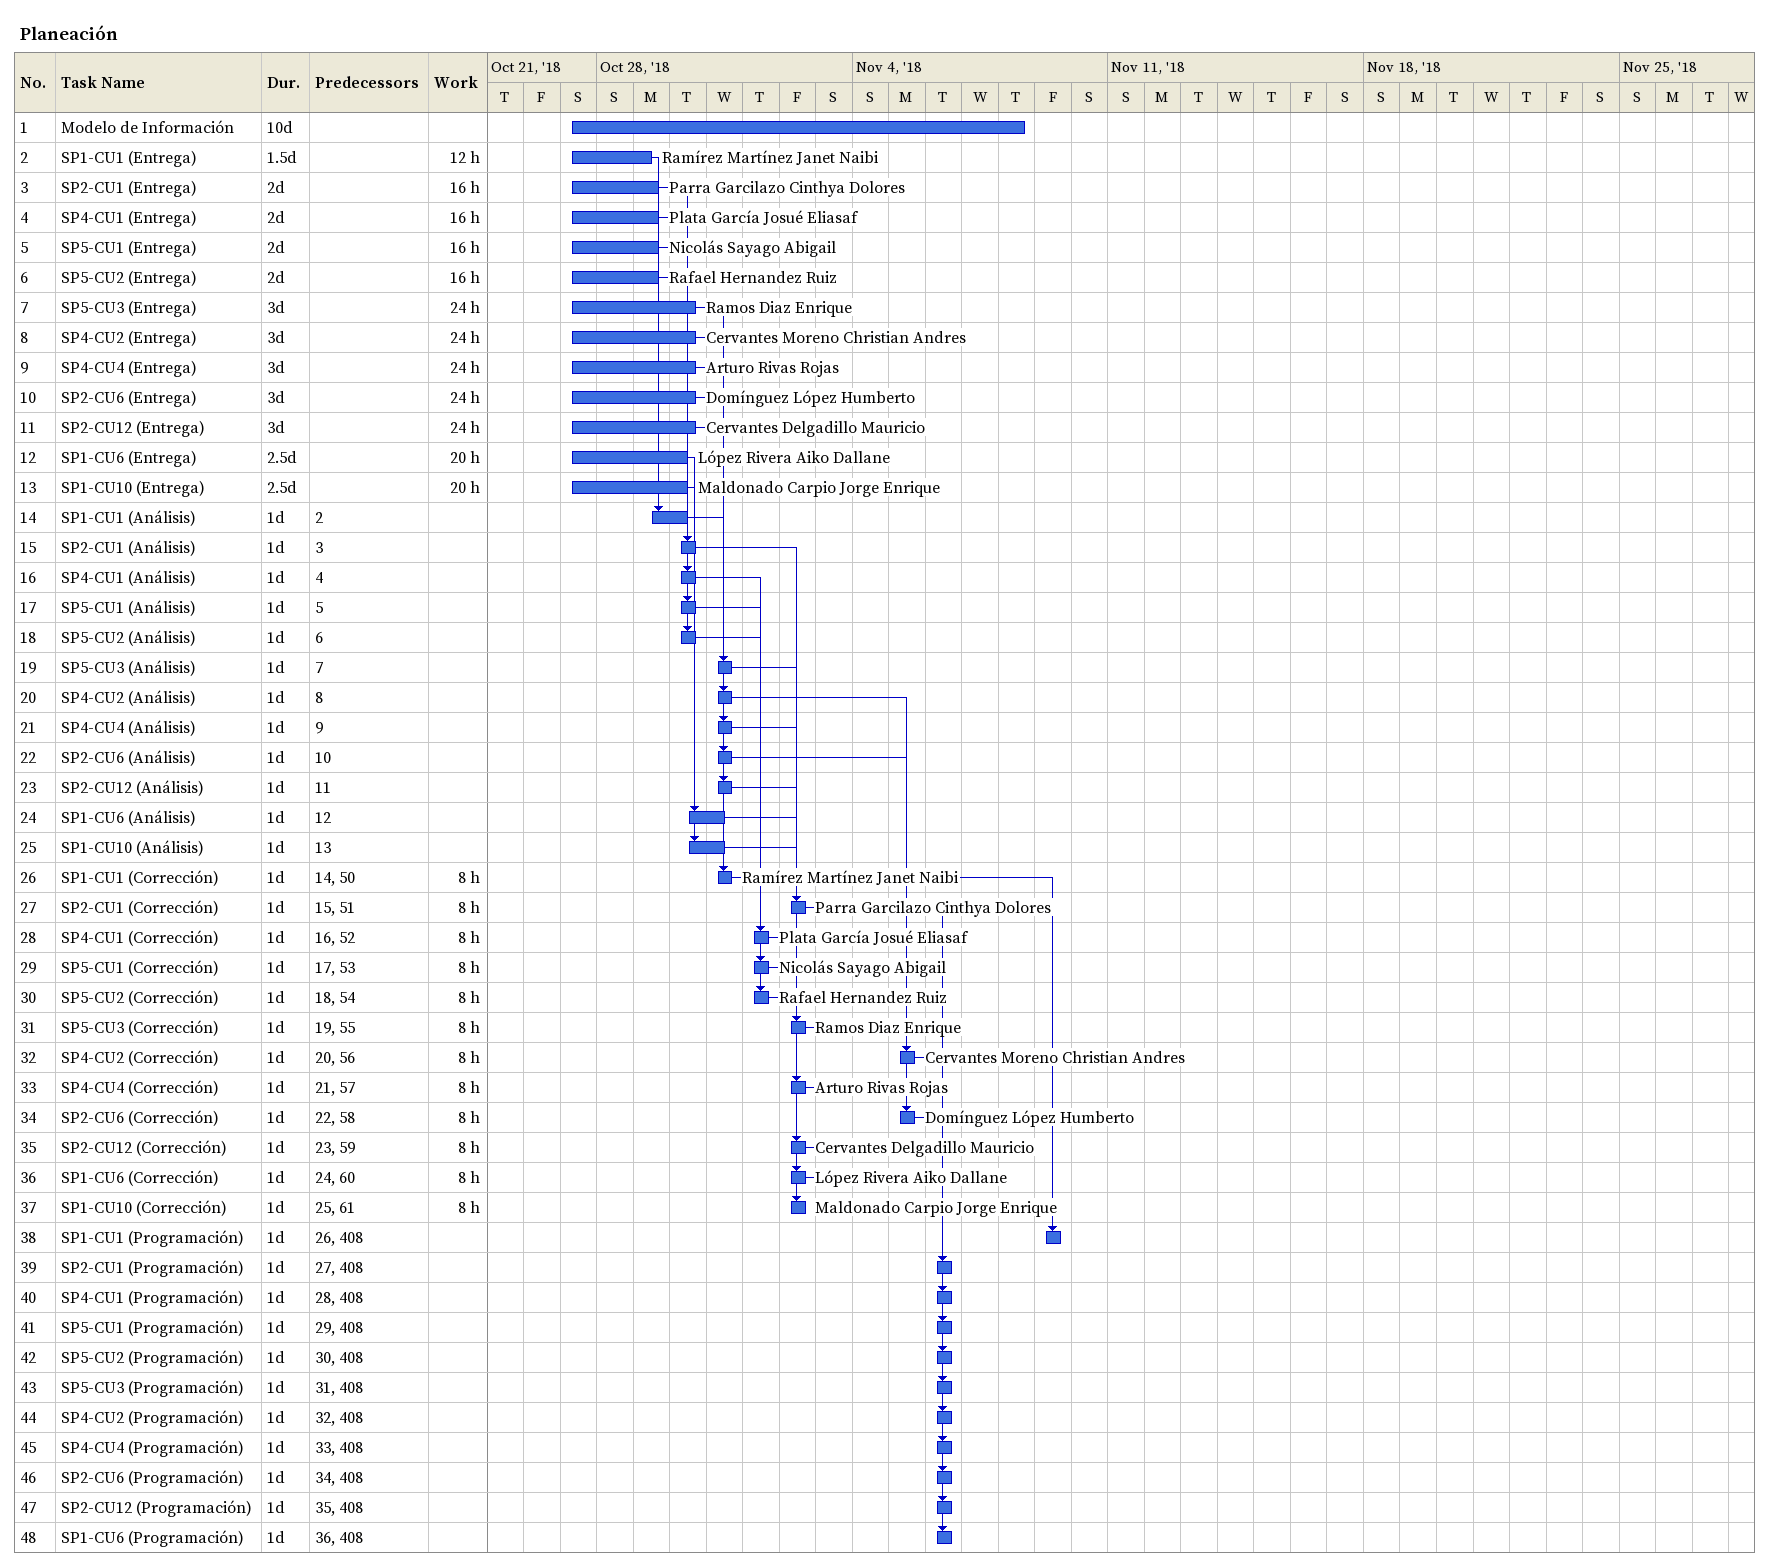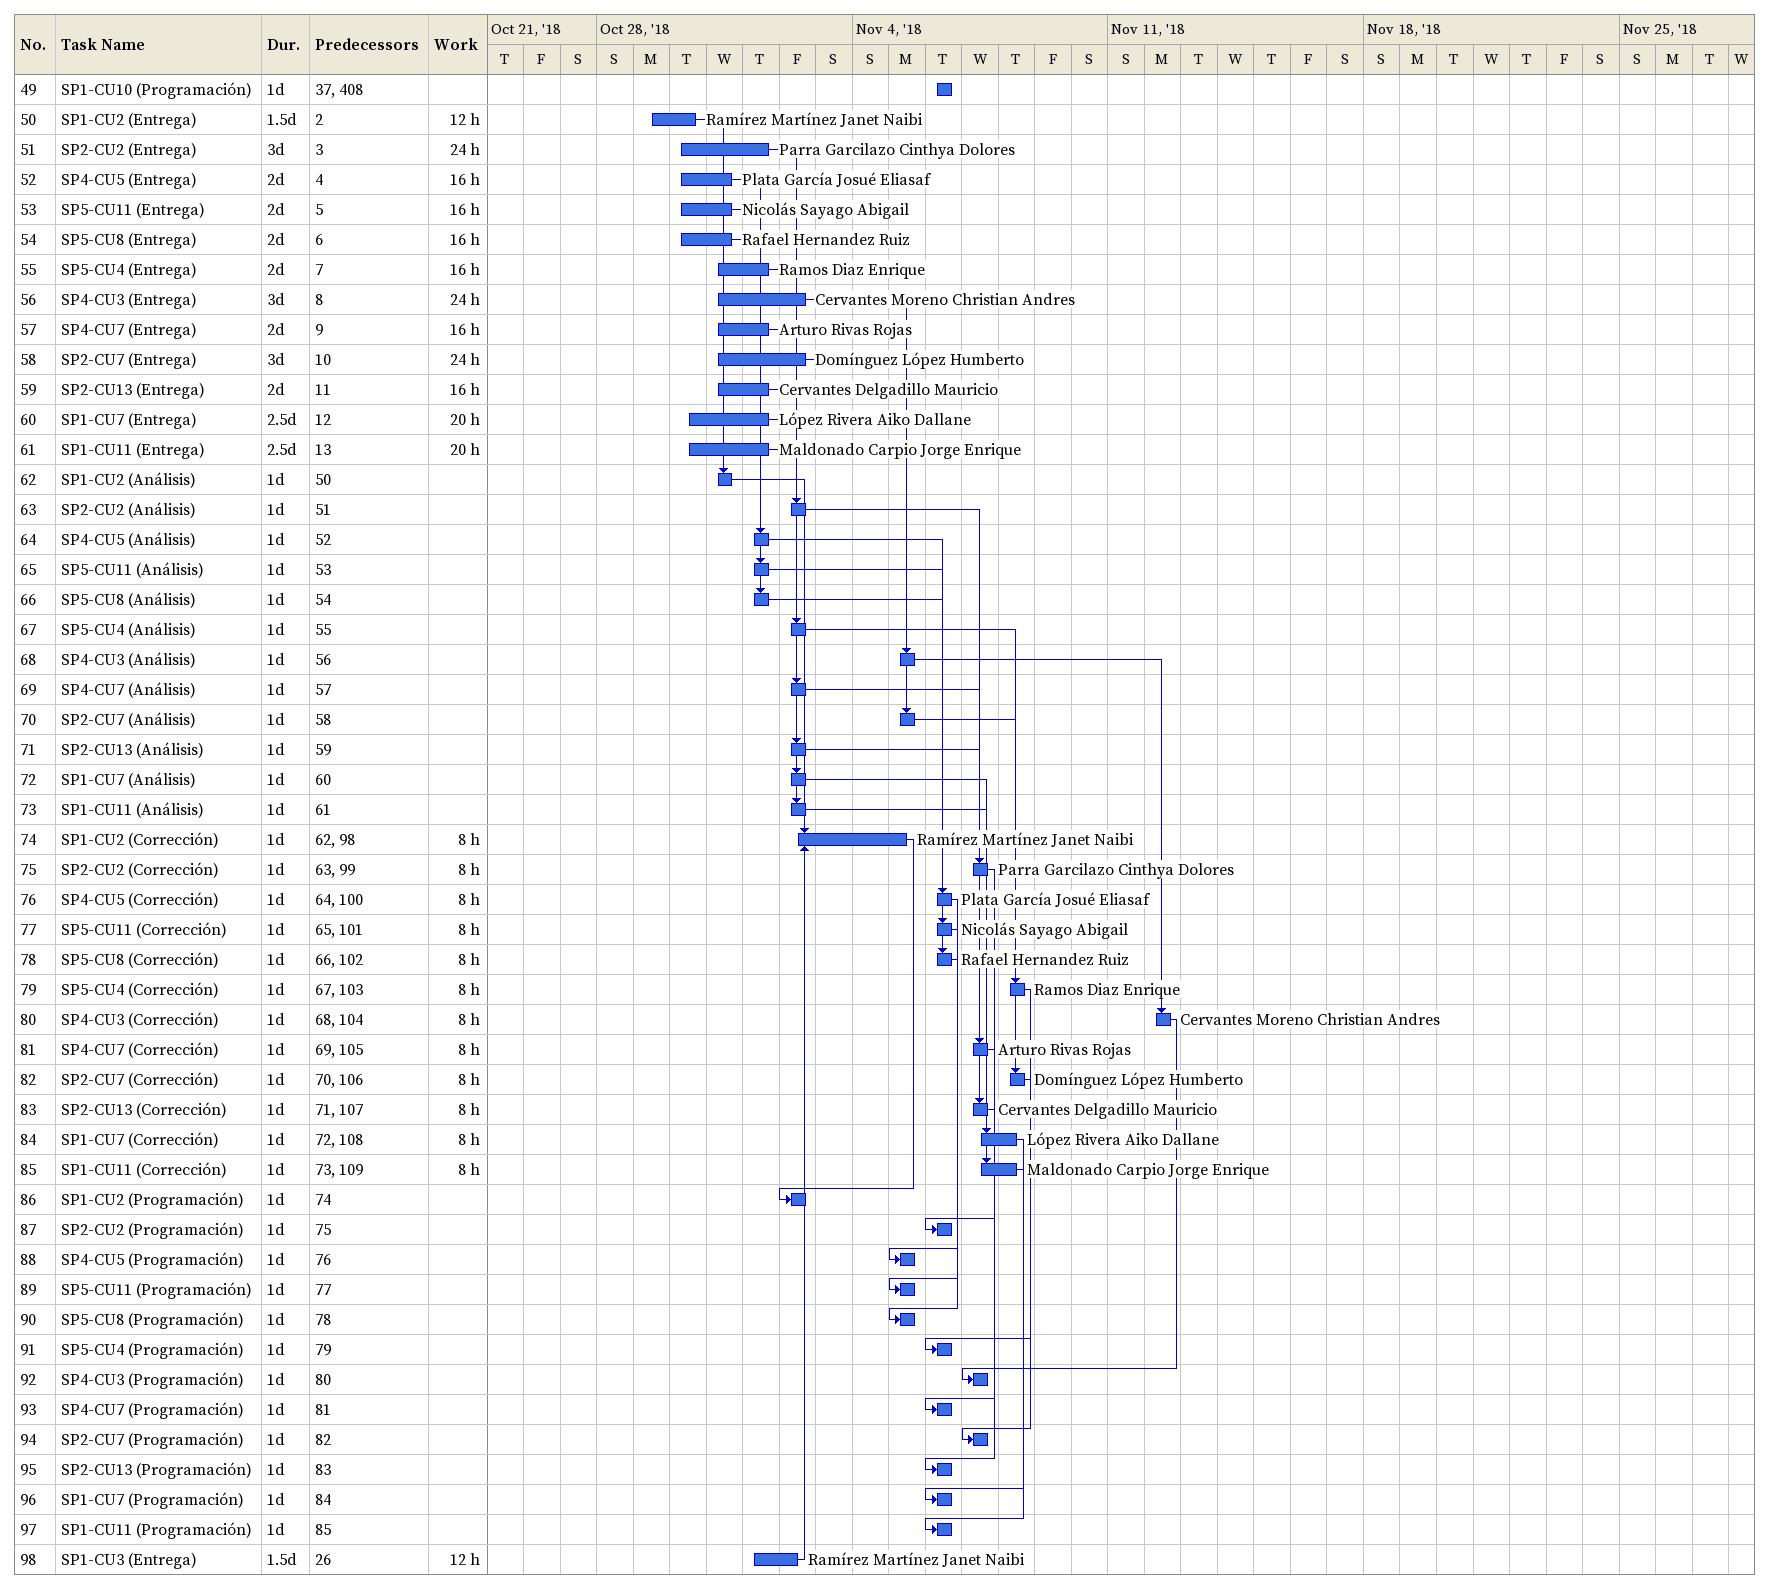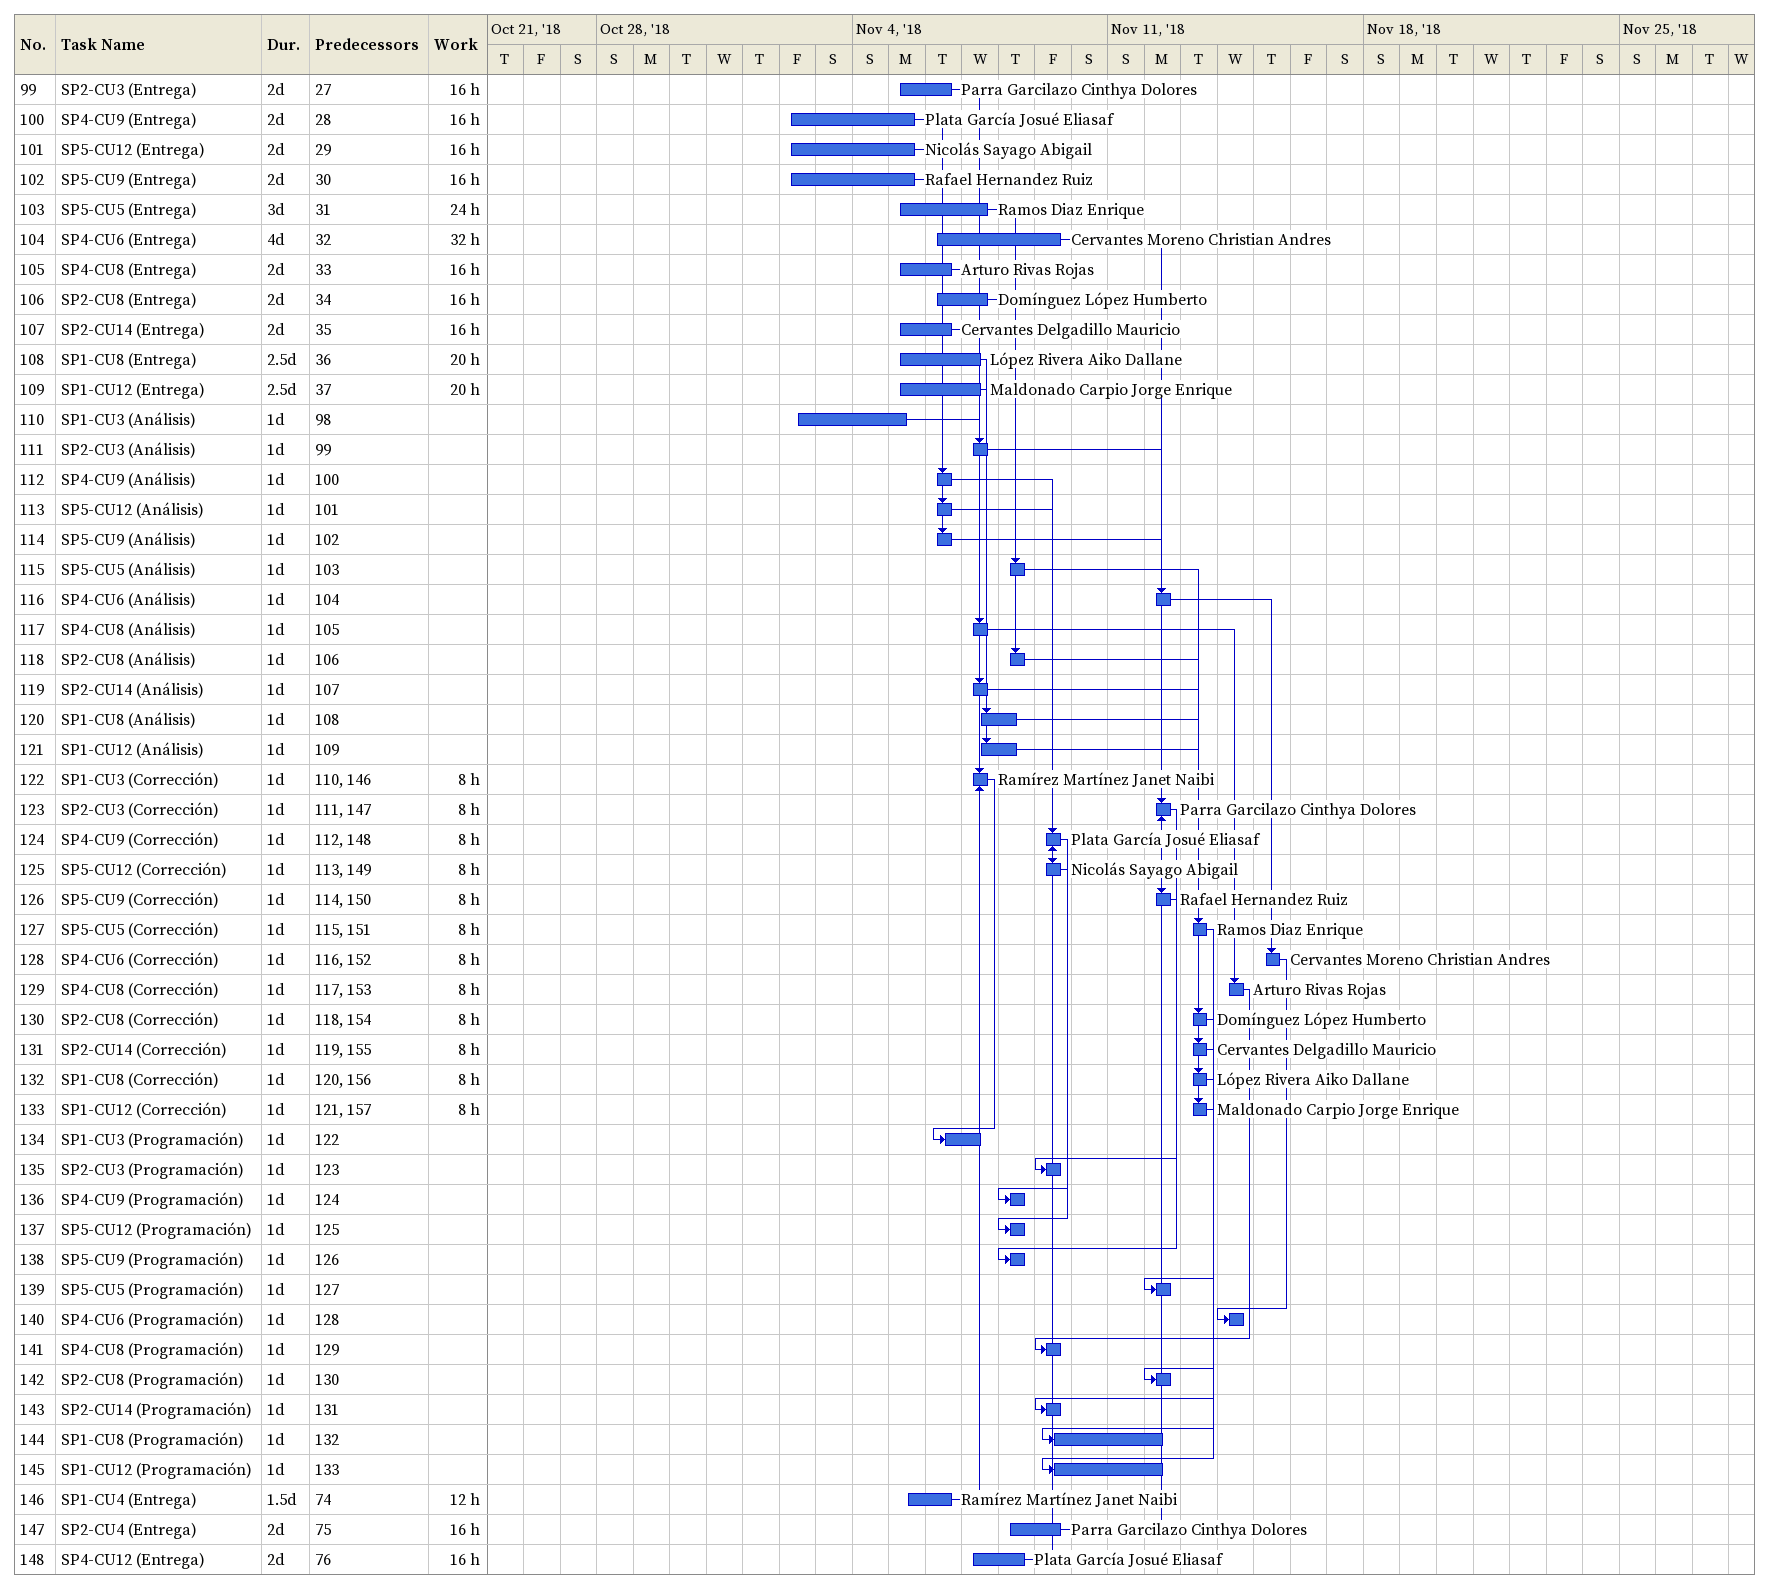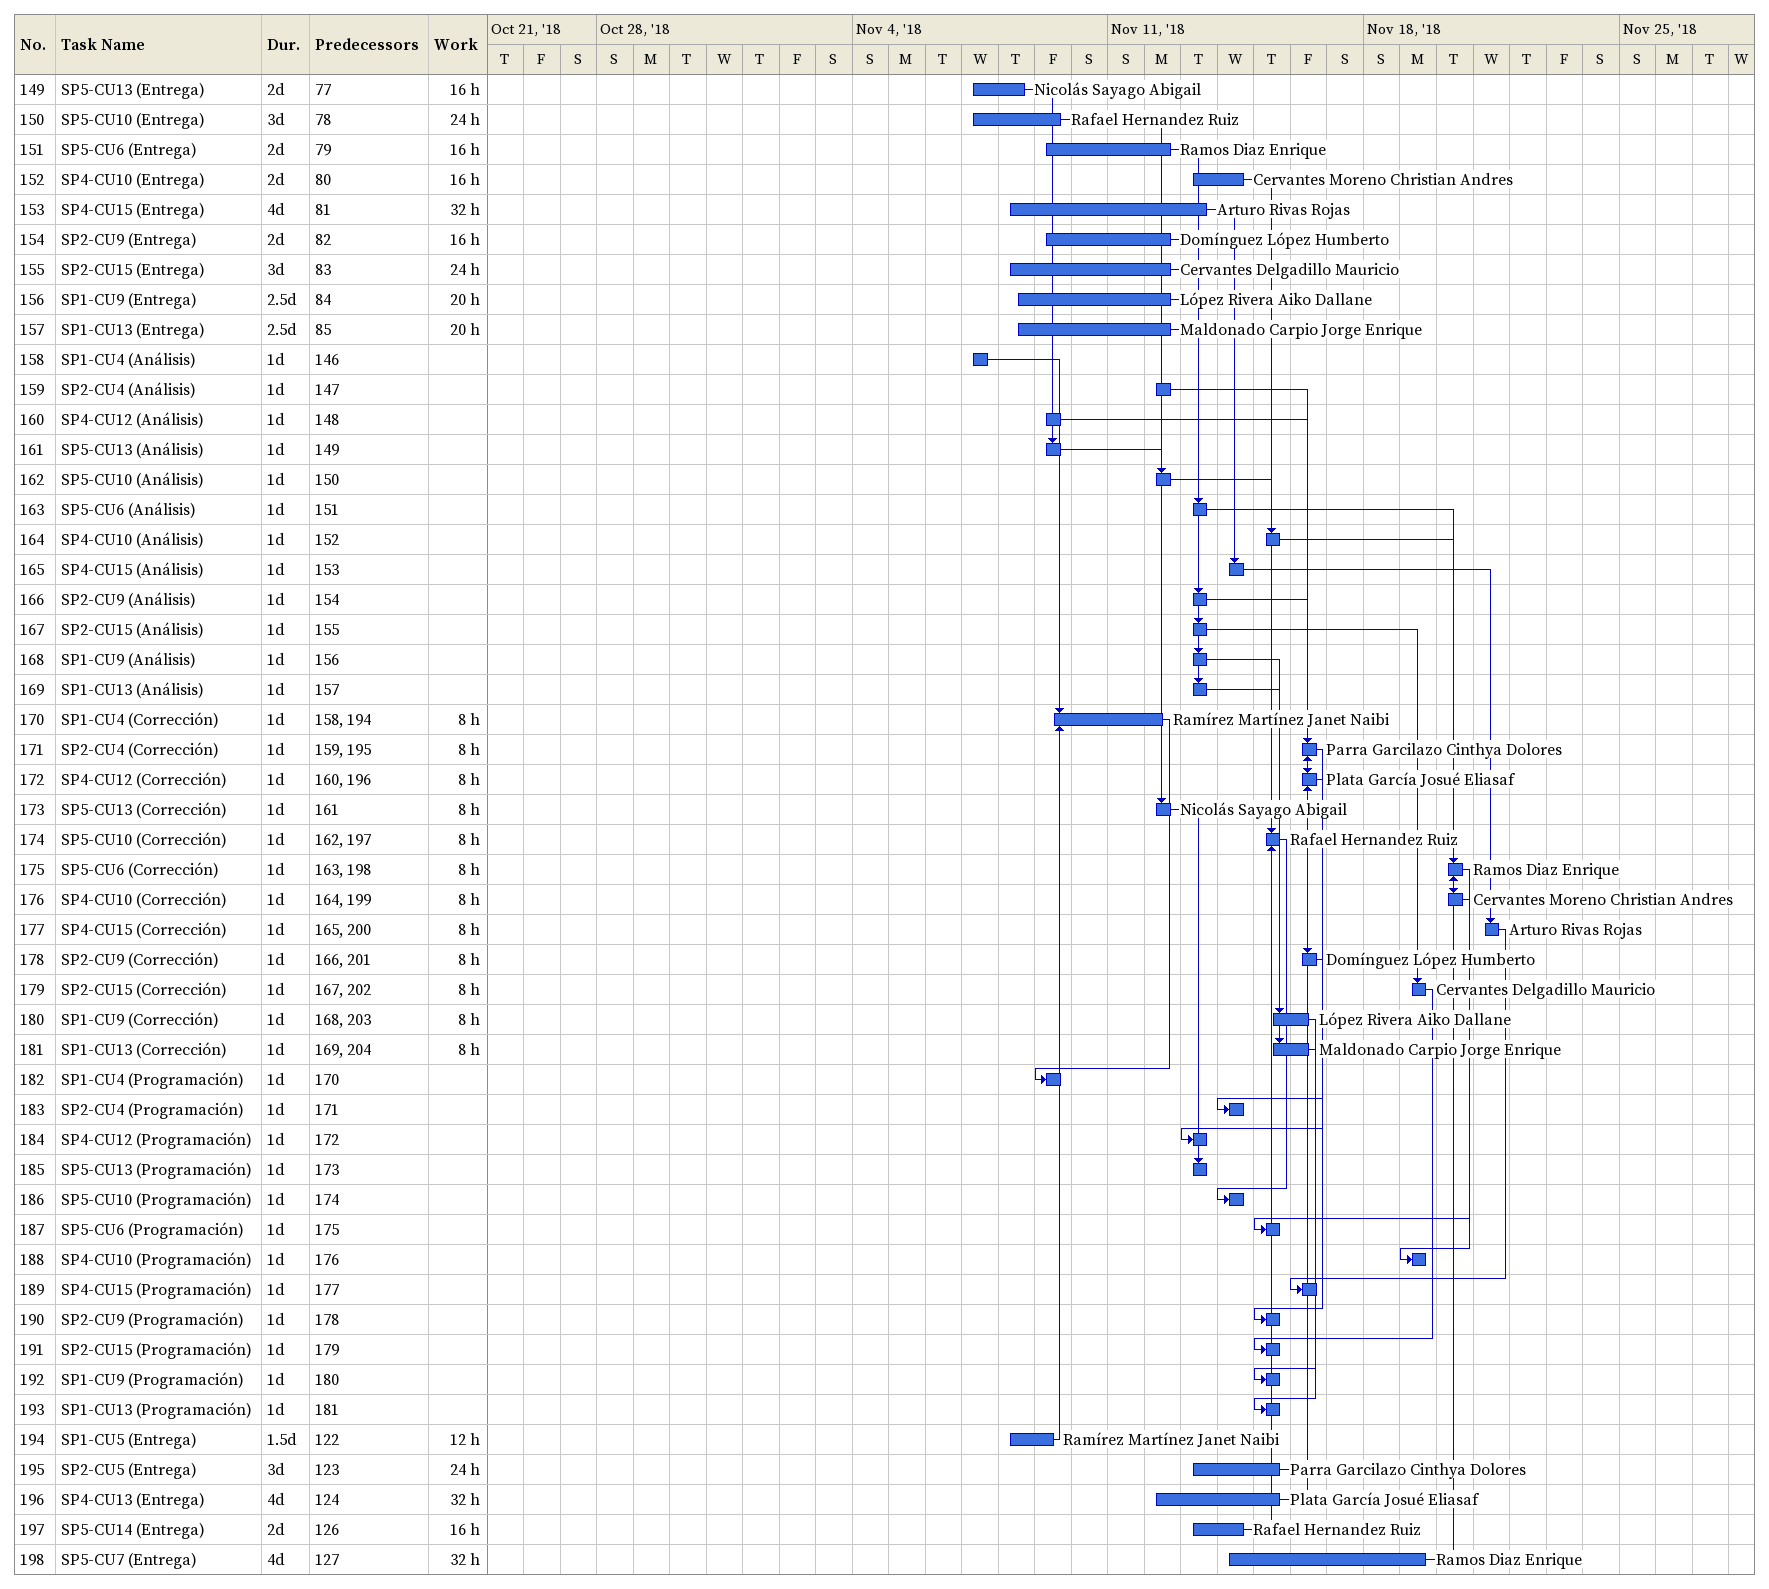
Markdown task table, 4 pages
Planeación

| ID | Task | Duration | Start | Finish | Predecessors | Resources | Work (h) |
|---|---|---|---|---|---|---|---|
| 1 | Modelo de Información | 10d | 2018-10-27 | 2018-11-08 |  |  |  |
| 2 | SP1-CU1 (Entrega) | 1.5d | 2018-10-27 | 2018-10-29 |  | Ramírez Martínez Janet Naibi | 12 |
| 3 | SP2-CU1 (Entrega) | 2d | 2018-10-27 | 2018-10-29 |  | Parra Garcilazo Cinthya Dolores | 16 |
| 4 | SP4-CU1 (Entrega) | 2d | 2018-10-27 | 2018-10-29 |  | Plata García Josué Eliasaf | 16 |
| 5 | SP5-CU1 (Entrega) | 2d | 2018-10-27 | 2018-10-29 |  | Nicolás Sayago Abigail | 16 |
| 6 | SP5-CU2 (Entrega) | 2d | 2018-10-27 | 2018-10-29 |  | Rafael Hernandez Ruiz | 16 |
| 7 | SP5-CU3 (Entrega) | 3d | 2018-10-27 | 2018-10-30 |  | Ramos Diaz Enrique | 24 |
| 8 | SP4-CU2 (Entrega) | 3d | 2018-10-27 | 2018-10-30 |  | Cervantes Moreno Christian Andres | 24 |
| 9 | SP4-CU4 (Entrega) | 3d | 2018-10-27 | 2018-10-30 |  | Arturo Rivas Rojas | 24 |
| 10 | SP2-CU6 (Entrega) | 3d | 2018-10-27 | 2018-10-30 |  | Domínguez López Humberto | 24 |
| 11 | SP2-CU12 (Entrega) | 3d | 2018-10-27 | 2018-10-30 |  | Cervantes Delgadillo Mauricio | 24 |
| 12 | SP1-CU6 (Entrega) | 2.5d | 2018-10-27 | 2018-10-30 |  | López Rivera Aiko Dallane | 20 |
| 13 | SP1-CU10 (Entrega) | 2.5d | 2018-10-27 | 2018-10-30 |  | Maldonado Carpio Jorge Enrique | 20 |
| 14 | SP1-CU1 (Análisis) | 1d | 2018-10-29 | 2018-10-30 | 2 |  |  |
| 15 | SP2-CU1 (Análisis) | 1d | 2018-10-30 | 2018-10-30 | 3 |  |  |
| 16 | SP4-CU1 (Análisis) | 1d | 2018-10-30 | 2018-10-30 | 4 |  |  |
| 17 | SP5-CU1 (Análisis) | 1d | 2018-10-30 | 2018-10-30 | 5 |  |  |
| 18 | SP5-CU2 (Análisis) | 1d | 2018-10-30 | 2018-10-30 | 6 |  |  |
| 19 | SP5-CU3 (Análisis) | 1d | 2018-10-31 | 2018-10-31 | 7 |  |  |
| 20 | SP4-CU2 (Análisis) | 1d | 2018-10-31 | 2018-10-31 | 8 |  |  |
| 21 | SP4-CU4 (Análisis) | 1d | 2018-10-31 | 2018-10-31 | 9 |  |  |
| 22 | SP2-CU6 (Análisis) | 1d | 2018-10-31 | 2018-10-31 | 10 |  |  |
| 23 | SP2-CU12 (Análisis) | 1d | 2018-10-31 | 2018-10-31 | 11 |  |  |
| 24 | SP1-CU6 (Análisis) | 1d | 2018-10-30 | 2018-10-31 | 12 |  |  |
| 25 | SP1-CU10 (Análisis) | 1d | 2018-10-30 | 2018-10-31 | 13 |  |  |
| 26 | SP1-CU1 (Corrección) | 1d | 2018-10-31 | 2018-10-31 | 14, 50 | Ramírez Martínez Janet Naibi | 8 |
| 27 | SP2-CU1 (Corrección) | 1d | 2018-11-02 | 2018-11-02 | 15, 51 | Parra Garcilazo Cinthya Dolores | 8 |
| 28 | SP4-CU1 (Corrección) | 1d | 2018-11-01 | 2018-11-01 | 16, 52 | Plata García Josué Eliasaf | 8 |
| 29 | SP5-CU1 (Corrección) | 1d | 2018-11-01 | 2018-11-01 | 17, 53 | Nicolás Sayago Abigail | 8 |
| 30 | SP5-CU2 (Corrección) | 1d | 2018-11-01 | 2018-11-01 | 18, 54 | Rafael Hernandez Ruiz | 8 |
| 31 | SP5-CU3 (Corrección) | 1d | 2018-11-02 | 2018-11-02 | 19, 55 | Ramos Diaz Enrique | 8 |
| 32 | SP4-CU2 (Corrección) | 1d | 2018-11-05 | 2018-11-05 | 20, 56 | Cervantes Moreno Christian Andres | 8 |
| 33 | SP4-CU4 (Corrección) | 1d | 2018-11-02 | 2018-11-02 | 21, 57 | Arturo Rivas Rojas | 8 |
| 34 | SP2-CU6 (Corrección) | 1d | 2018-11-05 | 2018-11-05 | 22, 58 | Domínguez López Humberto | 8 |
| 35 | SP2-CU12 (Corrección) | 1d | 2018-11-02 | 2018-11-02 | 23, 59 | Cervantes Delgadillo Mauricio | 8 |
| 36 | SP1-CU6 (Corrección) | 1d | 2018-11-02 | 2018-11-02 | 24, 60 | López Rivera Aiko Dallane | 8 |
| 37 | SP1-CU10 (Corrección) | 1d | 2018-11-02 | 2018-11-02 | 25, 61 | Maldonado Carpio Jorge Enrique | 8 |
| 38 | SP1-CU1 (Programación) | 1d | 2018-11-09 | 2018-11-09 | 26, 408 |  |  |
| 39 | SP2-CU1 (Programación) | 1d | 2018-11-06 | 2018-11-06 | 27, 408 |  |  |
| 40 | SP4-CU1 (Programación) | 1d | 2018-11-06 | 2018-11-06 | 28, 408 |  |  |
| 41 | SP5-CU1 (Programación) | 1d | 2018-11-06 | 2018-11-06 | 29, 408 |  |  |
| 42 | SP5-CU2 (Programación) | 1d | 2018-11-06 | 2018-11-06 | 30, 408 |  |  |
| 43 | SP5-CU3 (Programación) | 1d | 2018-11-06 | 2018-11-06 | 31, 408 |  |  |
| 44 | SP4-CU2 (Programación) | 1d | 2018-11-06 | 2018-11-06 | 32, 408 |  |  |
| 45 | SP4-CU4 (Programación) | 1d | 2018-11-06 | 2018-11-06 | 33, 408 |  |  |
| 46 | SP2-CU6 (Programación) | 1d | 2018-11-06 | 2018-11-06 | 34, 408 |  |  |
| 47 | SP2-CU12 (Programación) | 1d | 2018-11-06 | 2018-11-06 | 35, 408 |  |  |
| 48 | SP1-CU6 (Programación) | 1d | 2018-11-06 | 2018-11-06 | 36, 408 |  |  |
| 49 | SP1-CU10 (Programación) | 1d | 2018-11-06 | 2018-11-06 | 37, 408 |  |  |
| 50 | SP1-CU2 (Entrega) | 1.5d | 2018-10-29 | 2018-10-30 | 2 | Ramírez Martínez Janet Naibi | 12 |
| 51 | SP2-CU2 (Entrega) | 3d | 2018-10-30 | 2018-11-01 | 3 | Parra Garcilazo Cinthya Dolores | 24 |
| 52 | SP4-CU5 (Entrega) | 2d | 2018-10-30 | 2018-10-31 | 4 | Plata García Josué Eliasaf | 16 |
| 53 | SP5-CU11 (Entrega) | 2d | 2018-10-30 | 2018-10-31 | 5 | Nicolás Sayago Abigail | 16 |
| 54 | SP5-CU8 (Entrega) | 2d | 2018-10-30 | 2018-10-31 | 6 | Rafael Hernandez Ruiz | 16 |
| 55 | SP5-CU4 (Entrega) | 2d | 2018-10-31 | 2018-11-01 | 7 | Ramos Diaz Enrique | 16 |
| 56 | SP4-CU3 (Entrega) | 3d | 2018-10-31 | 2018-11-02 | 8 | Cervantes Moreno Christian Andres | 24 |
| 57 | SP4-CU7 (Entrega) | 2d | 2018-10-31 | 2018-11-01 | 9 | Arturo Rivas Rojas | 16 |
| 58 | SP2-CU7 (Entrega) | 3d | 2018-10-31 | 2018-11-02 | 10 | Domínguez López Humberto | 24 |
| 59 | SP2-CU13 (Entrega) | 2d | 2018-10-31 | 2018-11-01 | 11 | Cervantes Delgadillo Mauricio | 16 |
| 60 | SP1-CU7 (Entrega) | 2.5d | 2018-10-30 | 2018-11-01 | 12 | López Rivera Aiko Dallane | 20 |
| 61 | SP1-CU11 (Entrega) | 2.5d | 2018-10-30 | 2018-11-01 | 13 | Maldonado Carpio Jorge Enrique | 20 |
| 62 | SP1-CU2 (Análisis) | 1d | 2018-10-31 | 2018-10-31 | 50 |  |  |
| 63 | SP2-CU2 (Análisis) | 1d | 2018-11-02 | 2018-11-02 | 51 |  |  |
| 64 | SP4-CU5 (Análisis) | 1d | 2018-11-01 | 2018-11-01 | 52 |  |  |
| 65 | SP5-CU11 (Análisis) | 1d | 2018-11-01 | 2018-11-01 | 53 |  |  |
| 66 | SP5-CU8 (Análisis) | 1d | 2018-11-01 | 2018-11-01 | 54 |  |  |
| 67 | SP5-CU4 (Análisis) | 1d | 2018-11-02 | 2018-11-02 | 55 |  |  |
| 68 | SP4-CU3 (Análisis) | 1d | 2018-11-05 | 2018-11-05 | 56 |  |  |
| 69 | SP4-CU7 (Análisis) | 1d | 2018-11-02 | 2018-11-02 | 57 |  |  |
| 70 | SP2-CU7 (Análisis) | 1d | 2018-11-05 | 2018-11-05 | 58 |  |  |
| 71 | SP2-CU13 (Análisis) | 1d | 2018-11-02 | 2018-11-02 | 59 |  |  |
| 72 | SP1-CU7 (Análisis) | 1d | 2018-11-02 | 2018-11-02 | 60 |  |  |
| 73 | SP1-CU11 (Análisis) | 1d | 2018-11-02 | 2018-11-02 | 61 |  |  |
| 74 | SP1-CU2 (Corrección) | 1d | 2018-11-02 | 2018-11-05 | 62, 98 | Ramírez Martínez Janet Naibi | 8 |
| 75 | SP2-CU2 (Corrección) | 1d | 2018-11-07 | 2018-11-07 | 63, 99 | Parra Garcilazo Cinthya Dolores | 8 |
| 76 | SP4-CU5 (Corrección) | 1d | 2018-11-06 | 2018-11-06 | 64, 100 | Plata García Josué Eliasaf | 8 |
| 77 | SP5-CU11 (Corrección) | 1d | 2018-11-06 | 2018-11-06 | 65, 101 | Nicolás Sayago Abigail | 8 |
| 78 | SP5-CU8 (Corrección) | 1d | 2018-11-06 | 2018-11-06 | 66, 102 | Rafael Hernandez Ruiz | 8 |
| 79 | SP5-CU4 (Corrección) | 1d | 2018-11-08 | 2018-11-08 | 67, 103 | Ramos Diaz Enrique | 8 |
| 80 | SP4-CU3 (Corrección) | 1d | 2018-11-12 | 2018-11-12 | 68, 104 | Cervantes Moreno Christian Andres | 8 |
| 81 | SP4-CU7 (Corrección) | 1d | 2018-11-07 | 2018-11-07 | 69, 105 | Arturo Rivas Rojas | 8 |
| 82 | SP2-CU7 (Corrección) | 1d | 2018-11-08 | 2018-11-08 | 70, 106 | Domínguez López Humberto | 8 |
| 83 | SP2-CU13 (Corrección) | 1d | 2018-11-07 | 2018-11-07 | 71, 107 | Cervantes Delgadillo Mauricio | 8 |
| 84 | SP1-CU7 (Corrección) | 1d | 2018-11-07 | 2018-11-08 | 72, 108 | López Rivera Aiko Dallane | 8 |
| 85 | SP1-CU11 (Corrección) | 1d | 2018-11-07 | 2018-11-08 | 73, 109 | Maldonado Carpio Jorge Enrique | 8 |
| 86 | SP1-CU2 (Programación) | 1d | 2018-11-02 | 2018-11-02 | 74 |  |  |
| 87 | SP2-CU2 (Programación) | 1d | 2018-11-06 | 2018-11-06 | 75 |  |  |
| 88 | SP4-CU5 (Programación) | 1d | 2018-11-05 | 2018-11-05 | 76 |  |  |
| 89 | SP5-CU11 (Programación) | 1d | 2018-11-05 | 2018-11-05 | 77 |  |  |
| 90 | SP5-CU8 (Programación) | 1d | 2018-11-05 | 2018-11-05 | 78 |  |  |
| 91 | SP5-CU4 (Programación) | 1d | 2018-11-06 | 2018-11-06 | 79 |  |  |
| 92 | SP4-CU3 (Programación) | 1d | 2018-11-07 | 2018-11-07 | 80 |  |  |
| 93 | SP4-CU7 (Programación) | 1d | 2018-11-06 | 2018-11-06 | 81 |  |  |
| 94 | SP2-CU7 (Programación) | 1d | 2018-11-07 | 2018-11-07 | 82 |  |  |
| 95 | SP2-CU13 (Programación) | 1d | 2018-11-06 | 2018-11-06 | 83 |  |  |
| 96 | SP1-CU7 (Programación) | 1d | 2018-11-06 | 2018-11-06 | 84 |  |  |
| 97 | SP1-CU11 (Programación) | 1d | 2018-11-06 | 2018-11-06 | 85 |  |  |
| 98 | SP1-CU3 (Entrega) | 1.5d | 2018-11-01 | 2018-11-02 | 26 | Ramírez Martínez Janet Naibi | 12 |
| 99 | SP2-CU3 (Entrega) | 2d | 2018-11-05 | 2018-11-06 | 27 | Parra Garcilazo Cinthya Dolores | 16 |
| 100 | SP4-CU9 (Entrega) | 2d | 2018-11-02 | 2018-11-05 | 28 | Plata García Josué Eliasaf | 16 |
| 101 | SP5-CU12 (Entrega) | 2d | 2018-11-02 | 2018-11-05 | 29 | Nicolás Sayago Abigail | 16 |
| 102 | SP5-CU9 (Entrega) | 2d | 2018-11-02 | 2018-11-05 | 30 | Rafael Hernandez Ruiz | 16 |
| 103 | SP5-CU5 (Entrega) | 3d | 2018-11-05 | 2018-11-07 | 31 | Ramos Diaz Enrique | 24 |
| 104 | SP4-CU6 (Entrega) | 4d | 2018-11-06 | 2018-11-09 | 32 | Cervantes Moreno Christian Andres | 32 |
| 105 | SP4-CU8 (Entrega) | 2d | 2018-11-05 | 2018-11-06 | 33 | Arturo Rivas Rojas | 16 |
| 106 | SP2-CU8 (Entrega) | 2d | 2018-11-06 | 2018-11-07 | 34 | Domínguez López Humberto | 16 |
| 107 | SP2-CU14 (Entrega) | 2d | 2018-11-05 | 2018-11-06 | 35 | Cervantes Delgadillo Mauricio | 16 |
| 108 | SP1-CU8 (Entrega) | 2.5d | 2018-11-05 | 2018-11-07 | 36 | López Rivera Aiko Dallane | 20 |
| 109 | SP1-CU12 (Entrega) | 2.5d | 2018-11-05 | 2018-11-07 | 37 | Maldonado Carpio Jorge Enrique | 20 |
| 110 | SP1-CU3 (Análisis) | 1d | 2018-11-02 | 2018-11-05 | 98 |  |  |
| 111 | SP2-CU3 (Análisis) | 1d | 2018-11-07 | 2018-11-07 | 99 |  |  |
| 112 | SP4-CU9 (Análisis) | 1d | 2018-11-06 | 2018-11-06 | 100 |  |  |
| 113 | SP5-CU12 (Análisis) | 1d | 2018-11-06 | 2018-11-06 | 101 |  |  |
| 114 | SP5-CU9 (Análisis) | 1d | 2018-11-06 | 2018-11-06 | 102 |  |  |
| 115 | SP5-CU5 (Análisis) | 1d | 2018-11-08 | 2018-11-08 | 103 |  |  |
| 116 | SP4-CU6 (Análisis) | 1d | 2018-11-12 | 2018-11-12 | 104 |  |  |
| 117 | SP4-CU8 (Análisis) | 1d | 2018-11-07 | 2018-11-07 | 105 |  |  |
| 118 | SP2-CU8 (Análisis) | 1d | 2018-11-08 | 2018-11-08 | 106 |  |  |
| 119 | SP2-CU14 (Análisis) | 1d | 2018-11-07 | 2018-11-07 | 107 |  |  |
| 120 | SP1-CU8 (Análisis) | 1d | 2018-11-07 | 2018-11-08 | 108 |  |  |
| 121 | SP1-CU12 (Análisis) | 1d | 2018-11-07 | 2018-11-08 | 109 |  |  |
| 122 | SP1-CU3 (Corrección) | 1d | 2018-11-07 | 2018-11-07 | 110, 146 | Ramírez Martínez Janet Naibi | 8 |
| 123 | SP2-CU3 (Corrección) | 1d | 2018-11-12 | 2018-11-12 | 111, 147 | Parra Garcilazo Cinthya Dolores | 8 |
| 124 | SP4-CU9 (Corrección) | 1d | 2018-11-09 | 2018-11-09 | 112, 148 | Plata García Josué Eliasaf | 8 |
| 125 | SP5-CU12 (Corrección) | 1d | 2018-11-09 | 2018-11-09 | 113, 149 | Nicolás Sayago Abigail | 8 |
| 126 | SP5-CU9 (Corrección) | 1d | 2018-11-12 | 2018-11-12 | 114, 150 | Rafael Hernandez Ruiz | 8 |
| 127 | SP5-CU5 (Corrección) | 1d | 2018-11-13 | 2018-11-13 | 115, 151 | Ramos Diaz Enrique | 8 |
| 128 | SP4-CU6 (Corrección) | 1d | 2018-11-15 | 2018-11-15 | 116, 152 | Cervantes Moreno Christian Andres | 8 |
| 129 | SP4-CU8 (Corrección) | 1d | 2018-11-14 | 2018-11-14 | 117, 153 | Arturo Rivas Rojas | 8 |
| 130 | SP2-CU8 (Corrección) | 1d | 2018-11-13 | 2018-11-13 | 118, 154 | Domínguez López Humberto | 8 |
| 131 | SP2-CU14 (Corrección) | 1d | 2018-11-13 | 2018-11-13 | 119, 155 | Cervantes Delgadillo Mauricio | 8 |
| 132 | SP1-CU8 (Corrección) | 1d | 2018-11-13 | 2018-11-13 | 120, 156 | López Rivera Aiko Dallane | 8 |
| 133 | SP1-CU12 (Corrección) | 1d | 2018-11-13 | 2018-11-13 | 121, 157 | Maldonado Carpio Jorge Enrique | 8 |
| 134 | SP1-CU3 (Programación) | 1d | 2018-11-06 | 2018-11-07 | 122 |  |  |
| 135 | SP2-CU3 (Programación) | 1d | 2018-11-09 | 2018-11-09 | 123 |  |  |
| 136 | SP4-CU9 (Programación) | 1d | 2018-11-08 | 2018-11-08 | 124 |  |  |
| 137 | SP5-CU12 (Programación) | 1d | 2018-11-08 | 2018-11-08 | 125 |  |  |
| 138 | SP5-CU9 (Programación) | 1d | 2018-11-08 | 2018-11-08 | 126 |  |  |
| 139 | SP5-CU5 (Programación) | 1d | 2018-11-12 | 2018-11-12 | 127 |  |  |
| 140 | SP4-CU6 (Programación) | 1d | 2018-11-14 | 2018-11-14 | 128 |  |  |
| 141 | SP4-CU8 (Programación) | 1d | 2018-11-09 | 2018-11-09 | 129 |  |  |
| 142 | SP2-CU8 (Programación) | 1d | 2018-11-12 | 2018-11-12 | 130 |  |  |
| 143 | SP2-CU14 (Programación) | 1d | 2018-11-09 | 2018-11-09 | 131 |  |  |
| 144 | SP1-CU8 (Programación) | 1d | 2018-11-09 | 2018-11-12 | 132 |  |  |
| 145 | SP1-CU12 (Programación) | 1d | 2018-11-09 | 2018-11-12 | 133 |  |  |
| 146 | SP1-CU4 (Entrega) | 1.5d | 2018-11-05 | 2018-11-06 | 74 | Ramírez Martínez Janet Naibi | 12 |
| 147 | SP2-CU4 (Entrega) | 2d | 2018-11-08 | 2018-11-09 | 75 | Parra Garcilazo Cinthya Dolores | 16 |
| 148 | SP4-CU12 (Entrega) | 2d | 2018-11-07 | 2018-11-08 | 76 | Plata García Josué Eliasaf | 16 |
| 149 | SP5-CU13 (Entrega) | 2d | 2018-11-07 | 2018-11-08 | 77 | Nicolás Sayago Abigail | 16 |
| 150 | SP5-CU10 (Entrega) | 3d | 2018-11-07 | 2018-11-09 | 78 | Rafael Hernandez Ruiz | 24 |
| 151 | SP5-CU6 (Entrega) | 2d | 2018-11-09 | 2018-11-12 | 79 | Ramos Diaz Enrique | 16 |
| 152 | SP4-CU10 (Entrega) | 2d | 2018-11-13 | 2018-11-14 | 80 | Cervantes Moreno Christian Andres | 16 |
| 153 | SP4-CU15 (Entrega) | 4d | 2018-11-08 | 2018-11-13 | 81 | Arturo Rivas Rojas | 32 |
| 154 | SP2-CU9 (Entrega) | 2d | 2018-11-09 | 2018-11-12 | 82 | Domínguez López Humberto | 16 |
| 155 | SP2-CU15 (Entrega) | 3d | 2018-11-08 | 2018-11-12 | 83 | Cervantes Delgadillo Mauricio | 24 |
| 156 | SP1-CU9 (Entrega) | 2.5d | 2018-11-08 | 2018-11-12 | 84 | López Rivera Aiko Dallane | 20 |
| 157 | SP1-CU13 (Entrega) | 2.5d | 2018-11-08 | 2018-11-12 | 85 | Maldonado Carpio Jorge Enrique | 20 |
| 158 | SP1-CU4 (Análisis) | 1d | 2018-11-07 | 2018-11-07 | 146 |  |  |
| 159 | SP2-CU4 (Análisis) | 1d | 2018-11-12 | 2018-11-12 | 147 |  |  |
| 160 | SP4-CU12 (Análisis) | 1d | 2018-11-09 | 2018-11-09 | 148 |  |  |
| 161 | SP5-CU13 (Análisis) | 1d | 2018-11-09 | 2018-11-09 | 149 |  |  |
| 162 | SP5-CU10 (Análisis) | 1d | 2018-11-12 | 2018-11-12 | 150 |  |  |
| 163 | SP5-CU6 (Análisis) | 1d | 2018-11-13 | 2018-11-13 | 151 |  |  |
| 164 | SP4-CU10 (Análisis) | 1d | 2018-11-15 | 2018-11-15 | 152 |  |  |
| 165 | SP4-CU15 (Análisis) | 1d | 2018-11-14 | 2018-11-14 | 153 |  |  |
| 166 | SP2-CU9 (Análisis) | 1d | 2018-11-13 | 2018-11-13 | 154 |  |  |
| 167 | SP2-CU15 (Análisis) | 1d | 2018-11-13 | 2018-11-13 | 155 |  |  |
| 168 | SP1-CU9 (Análisis) | 1d | 2018-11-13 | 2018-11-13 | 156 |  |  |
| 169 | SP1-CU13 (Análisis) | 1d | 2018-11-13 | 2018-11-13 | 157 |  |  |
| 170 | SP1-CU4 (Corrección) | 1d | 2018-11-09 | 2018-11-12 | 158, 194 | Ramírez Martínez Janet Naibi | 8 |
| 171 | SP2-CU4 (Corrección) | 1d | 2018-11-16 | 2018-11-16 | 159, 195 | Parra Garcilazo Cinthya Dolores | 8 |
| 172 | SP4-CU12 (Corrección) | 1d | 2018-11-16 | 2018-11-16 | 160, 196 | Plata García Josué Eliasaf | 8 |
| 173 | SP5-CU13 (Corrección) | 1d | 2018-11-12 | 2018-11-12 | 161 | Nicolás Sayago Abigail | 8 |
| 174 | SP5-CU10 (Corrección) | 1d | 2018-11-15 | 2018-11-15 | 162, 197 | Rafael Hernandez Ruiz | 8 |
| 175 | SP5-CU6 (Corrección) | 1d | 2018-11-20 | 2018-11-20 | 163, 198 | Ramos Diaz Enrique | 8 |
| 176 | SP4-CU10 (Corrección) | 1d | 2018-11-20 | 2018-11-20 | 164, 199 | Cervantes Moreno Christian Andres | 8 |
| 177 | SP4-CU15 (Corrección) | 1d | 2018-11-21 | 2018-11-21 | 165, 200 | Arturo Rivas Rojas | 8 |
| 178 | SP2-CU9 (Corrección) | 1d | 2018-11-16 | 2018-11-16 | 166, 201 | Domínguez López Humberto | 8 |
| 179 | SP2-CU15 (Corrección) | 1d | 2018-11-19 | 2018-11-19 | 167, 202 | Cervantes Delgadillo Mauricio | 8 |
| 180 | SP1-CU9 (Corrección) | 1d | 2018-11-15 | 2018-11-16 | 168, 203 | López Rivera Aiko Dallane | 8 |
| 181 | SP1-CU13 (Corrección) | 1d | 2018-11-15 | 2018-11-16 | 169, 204 | Maldonado Carpio Jorge Enrique | 8 |
| 182 | SP1-CU4 (Programación) | 1d | 2018-11-09 | 2018-11-09 | 170 |  |  |
| 183 | SP2-CU4 (Programación) | 1d | 2018-11-14 | 2018-11-14 | 171 |  |  |
| 184 | SP4-CU12 (Programación) | 1d | 2018-11-13 | 2018-11-13 | 172 |  |  |
| 185 | SP5-CU13 (Programación) | 1d | 2018-11-13 | 2018-11-13 | 173 |  |  |
| 186 | SP5-CU10 (Programación) | 1d | 2018-11-14 | 2018-11-14 | 174 |  |  |
| 187 | SP5-CU6 (Programación) | 1d | 2018-11-15 | 2018-11-15 | 175 |  |  |
| 188 | SP4-CU10 (Programación) | 1d | 2018-11-19 | 2018-11-19 | 176 |  |  |
| 189 | SP4-CU15 (Programación) | 1d | 2018-11-16 | 2018-11-16 | 177 |  |  |
| 190 | SP2-CU9 (Programación) | 1d | 2018-11-15 | 2018-11-15 | 178 |  |  |
| 191 | SP2-CU15 (Programación) | 1d | 2018-11-15 | 2018-11-15 | 179 |  |  |
| 192 | SP1-CU9 (Programación) | 1d | 2018-11-15 | 2018-11-15 | 180 |  |  |
| 193 | SP1-CU13 (Programación) | 1d | 2018-11-15 | 2018-11-15 | 181 |  |  |
| 194 | SP1-CU5 (Entrega) | 1.5d | 2018-11-08 | 2018-11-09 | 122 | Ramírez Martínez Janet Naibi | 12 |
| 195 | SP2-CU5 (Entrega) | 3d | 2018-11-13 | 2018-11-15 | 123 | Parra Garcilazo Cinthya Dolores | 24 |
| 196 | SP4-CU13 (Entrega) | 4d | 2018-11-12 | 2018-11-15 | 124 | Plata García Josué Eliasaf | 32 |
| 197 | SP5-CU14 (Entrega) | 2d | 2018-11-13 | 2018-11-14 | 126 | Rafael Hernandez Ruiz | 16 |
| 198 | SP5-CU7 (Entrega) | 4d | 2018-11-14 | 2018-11-19 | 127 | Ramos Diaz Enrique | 32 |
